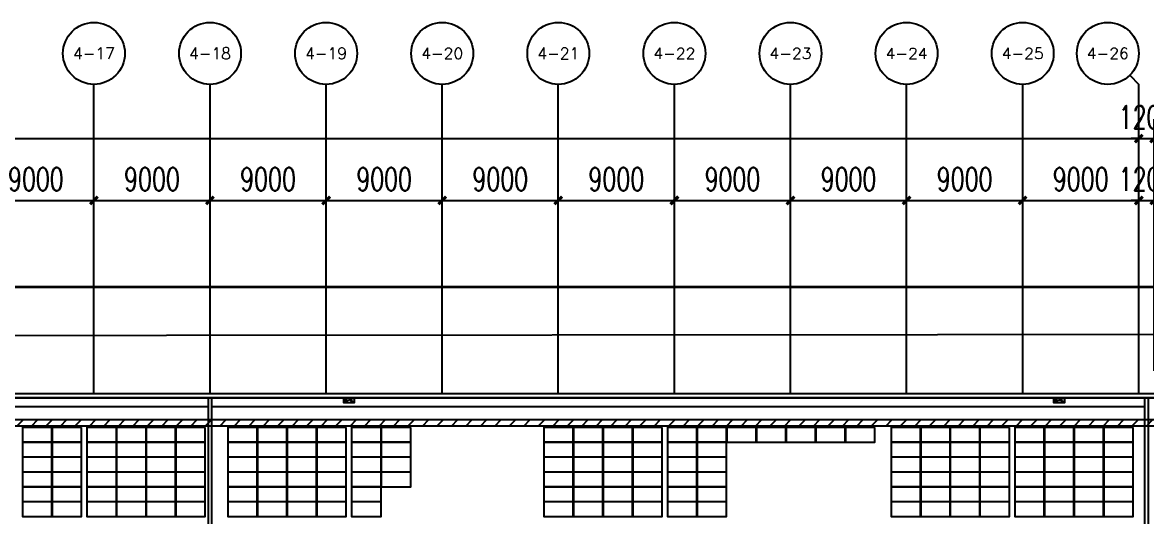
# Model space of a CAD drawing. Header units: millimetres. Extents: x 1218 to 2690, y 1163 to 1758.
# Drawn here: x 1874.7 to 1961.8, y 1484.6 to 1522.9 of the extents above; entities that cross this region are included whole.
import ezdxf
from ezdxf.enums import TextEntityAlignment as Align

# ---------------------------------------------------------------- set-up
doc = ezdxf.new("R2010")
doc.units = ezdxf.units.MM
for name, color, linetype in [('AXIS', 3, 'Continuous'), ('AXIS_TEXT', 7, 'Continuous'), ('PUB_DIM', 3, 'Continuous'), ('WALL', 9, 'Continuous'), ('单元区域外轮廓', 7, 'ByLayer'), ('屋脊线', 7, 'ByLayer'), ('接线图文字', 7, 'Continuous'), ('电缆通道', 7, 'ByLayer'), ('组件', 7, 'ByLayer'), ('运维走道板', 1, 'Continuous'), ('逆变器', 7, 'ByLayer')]:
    doc.layers.add(name, color=color, linetype=linetype)
doc.styles.add('_TCH_AXIS', font='COMPLEX', dxfattribs={"bigfont": 'GBCBIG'})
doc.styles.add('_TCH_DIM_T3', font='SIMPLEX', dxfattribs={"width": 0.705882, "bigfont": 'GBCBIG'})
doc.styles.add('COMPLEX', font='COMPLEX')
doc.dimstyles.new('_TCH_ARCH&&600', dxfattribs={"dimtxt": 1785, "dimasz": 600, "dimexe": 1500, "dimexo": 1800, "dimgap": 757.5, "dimtad": 1, "dimdec": 0, "dimtxsty": '_TCH_DIM_T3', "dimblk": 'ARCHTICK', "dimcen": 2.5, "dimclrt": 7, "dimazin": 2, "dimtfac": 1, "dimtdec": 0, "dimtix": 1, "dimtmove": 2, "dimatfit": 3})

# ---------------------------------------------------------------- blocks, each defined once
blk = doc.blocks.new('_ArchTick')
at = {"color": 0, "linetype": 'ByBlock', "const_width": 0.4}
blk.add_lwpolyline([(-0.5, -0.5), (0.5, 0.5)], dxfattribs=at)
blk = doc.blocks.new('*D332')
at = {"layer": 'AXIS', "color": 0, "lineweight": -2, "transparency": 16777216}
for p, q in [((528760, 2024904), (528760, 2044404)), ((753760, 2024904), (753760, 2044404)), ((528760, 2042904), (753760, 2042904))]:
    blk.add_line(p, q, dxfattribs=at)
at = {"layer": 'Defpoints', "color": 0, "transparency": 16777216}
for p in [(753760, 2042904), (528760, 2023104), (753760, 2023104)]:
    blk.add_point(p, dxfattribs=at)
at = {"layer": 'AXIS', "color": 0, "lineweight": -2, "transparency": 16777216, "xscale": 600, "yscale": 600, "zscale": 600, "rotation": 180}
blk.add_blockref('_ArchTick', (528760, 2042904), dxfattribs=at)
at = {"layer": 'AXIS', "color": 0, "lineweight": -2, "transparency": 16777216, "xscale": 600, "yscale": 600, "zscale": 600}
blk.add_blockref('_ArchTick', (753760, 2042904), dxfattribs=at)
at = {"layer": 'AXIS', "color": 7, "transparency": 16777216, "insert": (641260, 2044554), "char_height": 1785, "attachment_point": 5, "style": '_TCH_DIM_T3'}
blk.add_mtext('\\A1;225000', dxfattribs=at)
blk = doc.blocks.new('*D348')
at = {"layer": 'AXIS', "color": 0, "lineweight": -2, "transparency": 16777216}
for p, q in [((663760, 2024904), (663760, 2039604)), ((672760, 2024904), (672760, 2039604)), ((663760, 2038104), (672760, 2038104))]:
    blk.add_line(p, q, dxfattribs=at)
at = {"layer": 'Defpoints', "color": 0, "transparency": 16777216}
for p in [(672760, 2038104), (663760, 2023104), (672760, 2023104)]:
    blk.add_point(p, dxfattribs=at)
at = {"layer": 'AXIS', "color": 0, "lineweight": -2, "transparency": 16777216, "xscale": 600, "yscale": 600, "zscale": 600, "rotation": 180}
blk.add_blockref('_ArchTick', (663760, 2038104), dxfattribs=at)
at = {"layer": 'AXIS', "color": 0, "lineweight": -2, "transparency": 16777216, "xscale": 600, "yscale": 600, "zscale": 600}
blk.add_blockref('_ArchTick', (672760, 2038104), dxfattribs=at)
at = {"layer": 'AXIS', "color": 7, "transparency": 16777216, "insert": (668260, 2039754), "char_height": 1785, "attachment_point": 5, "style": '_TCH_DIM_T3'}
blk.add_mtext('\\A1;9000', dxfattribs=at)
blk = doc.blocks.new('*D349')
at = {"layer": 'AXIS', "color": 0, "lineweight": -2, "transparency": 16777216}
for p, q in [((672760, 2024904), (672760, 2039604)), ((681760, 2024904), (681760, 2039604)), ((672760, 2038104), (681760, 2038104))]:
    blk.add_line(p, q, dxfattribs=at)
at = {"layer": 'Defpoints', "color": 0, "transparency": 16777216}
for p in [(681760, 2038104), (672760, 2023104), (681760, 2023104)]:
    blk.add_point(p, dxfattribs=at)
at = {"layer": 'AXIS', "color": 0, "lineweight": -2, "transparency": 16777216, "xscale": 600, "yscale": 600, "zscale": 600, "rotation": 180}
blk.add_blockref('_ArchTick', (672760, 2038104), dxfattribs=at)
at = {"layer": 'AXIS', "color": 0, "lineweight": -2, "transparency": 16777216, "xscale": 600, "yscale": 600, "zscale": 600}
blk.add_blockref('_ArchTick', (681760, 2038104), dxfattribs=at)
at = {"layer": 'AXIS', "color": 7, "transparency": 16777216, "insert": (677260, 2039754), "char_height": 1785, "attachment_point": 5, "style": '_TCH_DIM_T3'}
blk.add_mtext('\\A1;9000', dxfattribs=at)
blk = doc.blocks.new('*D350')
at = {"layer": 'AXIS', "color": 0, "lineweight": -2, "transparency": 16777216}
for p, q in [((681760, 2024904), (681760, 2039604)), ((690760, 2024904), (690760, 2039604)), ((681760, 2038104), (690760, 2038104))]:
    blk.add_line(p, q, dxfattribs=at)
at = {"layer": 'Defpoints', "color": 0, "transparency": 16777216}
for p in [(690760, 2038104), (681760, 2023104), (690760, 2023104)]:
    blk.add_point(p, dxfattribs=at)
at = {"layer": 'AXIS', "color": 0, "lineweight": -2, "transparency": 16777216, "xscale": 600, "yscale": 600, "zscale": 600, "rotation": 180}
blk.add_blockref('_ArchTick', (681760, 2038104), dxfattribs=at)
at = {"layer": 'AXIS', "color": 0, "lineweight": -2, "transparency": 16777216, "xscale": 600, "yscale": 600, "zscale": 600}
blk.add_blockref('_ArchTick', (690760, 2038104), dxfattribs=at)
at = {"layer": 'AXIS', "color": 7, "transparency": 16777216, "insert": (686260, 2039754), "char_height": 1785, "attachment_point": 5, "style": '_TCH_DIM_T3'}
blk.add_mtext('\\A1;9000', dxfattribs=at)
blk = doc.blocks.new('*D351')
at = {"layer": 'AXIS', "color": 0, "lineweight": -2, "transparency": 16777216}
for p, q in [((690760, 2024904), (690760, 2039604)), ((699760, 2024904), (699760, 2039604)), ((690760, 2038104), (699760, 2038104))]:
    blk.add_line(p, q, dxfattribs=at)
at = {"layer": 'Defpoints', "color": 0, "transparency": 16777216}
for p in [(699760, 2038104), (690760, 2023104), (699760, 2023104)]:
    blk.add_point(p, dxfattribs=at)
at = {"layer": 'AXIS', "color": 0, "lineweight": -2, "transparency": 16777216, "xscale": 600, "yscale": 600, "zscale": 600, "rotation": 180}
blk.add_blockref('_ArchTick', (690760, 2038104), dxfattribs=at)
at = {"layer": 'AXIS', "color": 0, "lineweight": -2, "transparency": 16777216, "xscale": 600, "yscale": 600, "zscale": 600}
blk.add_blockref('_ArchTick', (699760, 2038104), dxfattribs=at)
at = {"layer": 'AXIS', "color": 7, "transparency": 16777216, "insert": (695260, 2039754), "char_height": 1785, "attachment_point": 5, "style": '_TCH_DIM_T3'}
blk.add_mtext('\\A1;9000', dxfattribs=at)
blk = doc.blocks.new('*D352')
at = {"layer": 'AXIS', "color": 0, "lineweight": -2, "transparency": 16777216}
for p, q in [((699760, 2024904), (699760, 2039604)), ((708760, 2024904), (708760, 2039604)), ((699760, 2038104), (708760, 2038104))]:
    blk.add_line(p, q, dxfattribs=at)
at = {"layer": 'Defpoints', "color": 0, "transparency": 16777216}
for p in [(708760, 2038104), (699760, 2023104), (708760, 2023104)]:
    blk.add_point(p, dxfattribs=at)
at = {"layer": 'AXIS', "color": 0, "lineweight": -2, "transparency": 16777216, "xscale": 600, "yscale": 600, "zscale": 600, "rotation": 180}
blk.add_blockref('_ArchTick', (699760, 2038104), dxfattribs=at)
at = {"layer": 'AXIS', "color": 0, "lineweight": -2, "transparency": 16777216, "xscale": 600, "yscale": 600, "zscale": 600}
blk.add_blockref('_ArchTick', (708760, 2038104), dxfattribs=at)
at = {"layer": 'AXIS', "color": 7, "transparency": 16777216, "insert": (704260, 2039754), "char_height": 1785, "attachment_point": 5, "style": '_TCH_DIM_T3'}
blk.add_mtext('\\A1;9000', dxfattribs=at)
blk = doc.blocks.new('*D353')
at = {"layer": 'AXIS', "color": 0, "lineweight": -2, "transparency": 16777216}
for p, q in [((708760, 2024904), (708760, 2039604)), ((717760, 2024904), (717760, 2039604)), ((708760, 2038104), (717760, 2038104))]:
    blk.add_line(p, q, dxfattribs=at)
at = {"layer": 'Defpoints', "color": 0, "transparency": 16777216}
for p in [(717760, 2038104), (708760, 2023104), (717760, 2023104)]:
    blk.add_point(p, dxfattribs=at)
at = {"layer": 'AXIS', "color": 0, "lineweight": -2, "transparency": 16777216, "xscale": 600, "yscale": 600, "zscale": 600, "rotation": 180}
blk.add_blockref('_ArchTick', (708760, 2038104), dxfattribs=at)
at = {"layer": 'AXIS', "color": 0, "lineweight": -2, "transparency": 16777216, "xscale": 600, "yscale": 600, "zscale": 600}
blk.add_blockref('_ArchTick', (717760, 2038104), dxfattribs=at)
at = {"layer": 'AXIS', "color": 7, "transparency": 16777216, "insert": (713260, 2039754), "char_height": 1785, "attachment_point": 5, "style": '_TCH_DIM_T3'}
blk.add_mtext('\\A1;9000', dxfattribs=at)
blk = doc.blocks.new('*D354')
at = {"layer": 'AXIS', "color": 0, "lineweight": -2, "transparency": 16777216}
for p, q in [((717760, 2024904), (717760, 2039604)), ((726760, 2024904), (726760, 2039604)), ((717760, 2038104), (726760, 2038104))]:
    blk.add_line(p, q, dxfattribs=at)
at = {"layer": 'Defpoints', "color": 0, "transparency": 16777216}
for p in [(726760, 2038104), (717760, 2023104), (726760, 2023104)]:
    blk.add_point(p, dxfattribs=at)
at = {"layer": 'AXIS', "color": 0, "lineweight": -2, "transparency": 16777216, "xscale": 600, "yscale": 600, "zscale": 600, "rotation": 180}
blk.add_blockref('_ArchTick', (717760, 2038104), dxfattribs=at)
at = {"layer": 'AXIS', "color": 0, "lineweight": -2, "transparency": 16777216, "xscale": 600, "yscale": 600, "zscale": 600}
blk.add_blockref('_ArchTick', (726760, 2038104), dxfattribs=at)
at = {"layer": 'AXIS', "color": 7, "transparency": 16777216, "insert": (722260, 2039754), "char_height": 1785, "attachment_point": 5, "style": '_TCH_DIM_T3'}
blk.add_mtext('\\A1;9000', dxfattribs=at)
blk = doc.blocks.new('*D355')
at = {"layer": 'AXIS', "color": 0, "lineweight": -2, "transparency": 16777216}
for p, q in [((726760, 2024904), (726760, 2039604)), ((735760, 2024904), (735760, 2039604)), ((726760, 2038104), (735760, 2038104))]:
    blk.add_line(p, q, dxfattribs=at)
at = {"layer": 'Defpoints', "color": 0, "transparency": 16777216}
for p in [(735760, 2038104), (726760, 2023104), (735760, 2023104)]:
    blk.add_point(p, dxfattribs=at)
at = {"layer": 'AXIS', "color": 0, "lineweight": -2, "transparency": 16777216, "xscale": 600, "yscale": 600, "zscale": 600, "rotation": 180}
blk.add_blockref('_ArchTick', (726760, 2038104), dxfattribs=at)
at = {"layer": 'AXIS', "color": 0, "lineweight": -2, "transparency": 16777216, "xscale": 600, "yscale": 600, "zscale": 600}
blk.add_blockref('_ArchTick', (735760, 2038104), dxfattribs=at)
at = {"layer": 'AXIS', "color": 7, "transparency": 16777216, "insert": (731260, 2039754), "char_height": 1785, "attachment_point": 5, "style": '_TCH_DIM_T3'}
blk.add_mtext('\\A1;9000', dxfattribs=at)
blk = doc.blocks.new('*D356')
at = {"layer": 'AXIS', "color": 0, "lineweight": -2, "transparency": 16777216}
for p, q in [((735760, 2024904), (735760, 2039604)), ((744760, 2024904), (744760, 2039604)), ((735760, 2038104), (744760, 2038104))]:
    blk.add_line(p, q, dxfattribs=at)
at = {"layer": 'Defpoints', "color": 0, "transparency": 16777216}
for p in [(744760, 2038104), (735760, 2023104), (744760, 2023104)]:
    blk.add_point(p, dxfattribs=at)
at = {"layer": 'AXIS', "color": 0, "lineweight": -2, "transparency": 16777216, "xscale": 600, "yscale": 600, "zscale": 600, "rotation": 180}
blk.add_blockref('_ArchTick', (735760, 2038104), dxfattribs=at)
at = {"layer": 'AXIS', "color": 0, "lineweight": -2, "transparency": 16777216, "xscale": 600, "yscale": 600, "zscale": 600}
blk.add_blockref('_ArchTick', (744760, 2038104), dxfattribs=at)
at = {"layer": 'AXIS', "color": 7, "transparency": 16777216, "insert": (740260, 2039754), "char_height": 1785, "attachment_point": 5, "style": '_TCH_DIM_T3'}
blk.add_mtext('\\A1;9000', dxfattribs=at)
blk = doc.blocks.new('*D357')
at = {"layer": 'AXIS', "color": 0, "lineweight": -2, "transparency": 16777216}
for p, q in [((744760, 2024904), (744760, 2039604)), ((753760, 2024904), (753760, 2039604)), ((744760, 2038104), (753760, 2038104))]:
    blk.add_line(p, q, dxfattribs=at)
at = {"layer": 'Defpoints', "color": 0, "transparency": 16777216}
for p in [(753760, 2038104), (744760, 2023104), (753760, 2023104)]:
    blk.add_point(p, dxfattribs=at)
at = {"layer": 'AXIS', "color": 0, "lineweight": -2, "transparency": 16777216, "xscale": 600, "yscale": 600, "zscale": 600, "rotation": 180}
blk.add_blockref('_ArchTick', (744760, 2038104), dxfattribs=at)
at = {"layer": 'AXIS', "color": 0, "lineweight": -2, "transparency": 16777216, "xscale": 600, "yscale": 600, "zscale": 600}
blk.add_blockref('_ArchTick', (753760, 2038104), dxfattribs=at)
at = {"layer": 'AXIS', "color": 7, "transparency": 16777216, "insert": (749260, 2039754), "char_height": 1785, "attachment_point": 5, "style": '_TCH_DIM_T3'}
blk.add_mtext('\\A1;9000', dxfattribs=at)
blk = doc.blocks.new('*D138')
at = {"layer": 'Defpoints', "color": 0, "transparency": 16777216}
for p in [(754960, 2038104), (753760, 2023104), (754960, 2023104)]:
    blk.add_point(p, dxfattribs=at)
at = {"layer": 'PUB_DIM', "color": 0, "lineweight": -2, "transparency": 16777216}
for p, q in [((753760, 2024904), (753760, 2039604)), ((754960, 2024904), (754960, 2039604)), ((753760, 2038104), (753160, 2038104)), ((753760, 2038104), (754960, 2038104)), ((754960, 2038104), (755560, 2038104))]:
    blk.add_line(p, q, dxfattribs=at)
at = {"layer": 'PUB_DIM', "color": 0, "lineweight": -2, "transparency": 16777216, "xscale": 600, "yscale": 600, "zscale": 600}
blk.add_blockref('_ArchTick', (753760, 2038104), dxfattribs=at)
at = {"layer": 'PUB_DIM', "color": 0, "lineweight": -2, "transparency": 16777216, "xscale": 600, "yscale": 600, "zscale": 600, "rotation": 180}
blk.add_blockref('_ArchTick', (754960, 2038104), dxfattribs=at)
at = {"layer": 'PUB_DIM', "color": 7, "transparency": 16777216, "insert": (754360, 2039754), "char_height": 1785, "attachment_point": 5, "style": '_TCH_DIM_T3'}
blk.add_mtext('\\A1;1200', dxfattribs=at)
blk = doc.blocks.new('*D139')
at = {"layer": 'Defpoints', "color": 0, "transparency": 16777216}
for p in [(754960, 2042904), (753760, 2023104), (754960, 2023104)]:
    blk.add_point(p, dxfattribs=at)
at = {"layer": 'PUB_DIM', "color": 0, "lineweight": -2, "transparency": 16777216}
for p, q in [((753760, 2024904), (753760, 2044404)), ((754960, 2024904), (754960, 2044404)), ((753760, 2042904), (753160, 2042904)), ((753760, 2042904), (754960, 2042904)), ((754960, 2042904), (755560, 2042904))]:
    blk.add_line(p, q, dxfattribs=at)
at = {"layer": 'PUB_DIM', "color": 0, "lineweight": -2, "transparency": 16777216, "xscale": 600, "yscale": 600, "zscale": 600}
blk.add_blockref('_ArchTick', (753760, 2042904), dxfattribs=at)
at = {"layer": 'PUB_DIM', "color": 0, "lineweight": -2, "transparency": 16777216, "xscale": 600, "yscale": 600, "zscale": 600, "rotation": 180}
blk.add_blockref('_ArchTick', (754960, 2042904), dxfattribs=at)
at = {"layer": 'PUB_DIM', "color": 7, "transparency": 16777216, "insert": (754360, 2044554), "char_height": 1785, "attachment_point": 5, "style": '_TCH_DIM_T3'}
blk.add_mtext('\\A1;1200', dxfattribs=at)
blk = doc.blocks.new('_AXISO')
blk.add_circle((0, 0), 0.5)
at = {"layer": 'AXIS_TEXT', "style": 'COMPLEX', "width": 1.041667}
blk.add_attdef('A', text='', height=0.56, dxfattribs=at).set_placement((-0.25, -0.28), (0.25, -0.28), align=Align.FIT)
blk = doc.blocks.new('*D427')
at = {"layer": 'AXIS', "color": 0, "lineweight": -2, "transparency": 16777216}
for p, q in [((528760, 2024904), (528760, 2044404)), ((753760, 2024904), (753760, 2044404)), ((528760, 2042904), (753760, 2042904))]:
    blk.add_line(p, q, dxfattribs=at)
at = {"layer": 'Defpoints', "color": 0, "transparency": 16777216}
for p in [(753760, 2042904), (528760, 2023104), (753760, 2023104)]:
    blk.add_point(p, dxfattribs=at)
at = {"layer": 'AXIS', "color": 0, "lineweight": -2, "transparency": 16777216, "xscale": 600, "yscale": 600, "zscale": 600, "rotation": 180}
blk.add_blockref('_ArchTick', (528760, 2042904), dxfattribs=at)
at = {"layer": 'AXIS', "color": 0, "lineweight": -2, "transparency": 16777216, "xscale": 600, "yscale": 600, "zscale": 600}
blk.add_blockref('_ArchTick', (753760, 2042904), dxfattribs=at)
at = {"layer": 'AXIS', "color": 7, "transparency": 16777216, "insert": (641260, 2044554), "char_height": 1785, "attachment_point": 5, "style": '_TCH_DIM_T3'}
blk.add_mtext('\\A1;225000', dxfattribs=at)
blk = doc.blocks.new('*D443')
at = {"layer": 'AXIS', "color": 0, "lineweight": -2, "transparency": 16777216}
for p, q in [((663760, 2024904), (663760, 2039604)), ((672760, 2024904), (672760, 2039604)), ((663760, 2038104), (672760, 2038104))]:
    blk.add_line(p, q, dxfattribs=at)
at = {"layer": 'Defpoints', "color": 0, "transparency": 16777216}
for p in [(672760, 2038104), (663760, 2023104), (672760, 2023104)]:
    blk.add_point(p, dxfattribs=at)
at = {"layer": 'AXIS', "color": 0, "lineweight": -2, "transparency": 16777216, "xscale": 600, "yscale": 600, "zscale": 600, "rotation": 180}
blk.add_blockref('_ArchTick', (663760, 2038104), dxfattribs=at)
at = {"layer": 'AXIS', "color": 0, "lineweight": -2, "transparency": 16777216, "xscale": 600, "yscale": 600, "zscale": 600}
blk.add_blockref('_ArchTick', (672760, 2038104), dxfattribs=at)
at = {"layer": 'AXIS', "color": 7, "transparency": 16777216, "insert": (668260, 2039754), "char_height": 1785, "attachment_point": 5, "style": '_TCH_DIM_T3'}
blk.add_mtext('\\A1;9000', dxfattribs=at)
blk = doc.blocks.new('*D444')
at = {"layer": 'AXIS', "color": 0, "lineweight": -2, "transparency": 16777216}
for p, q in [((672760, 2024904), (672760, 2039604)), ((681760, 2024904), (681760, 2039604)), ((672760, 2038104), (681760, 2038104))]:
    blk.add_line(p, q, dxfattribs=at)
at = {"layer": 'Defpoints', "color": 0, "transparency": 16777216}
for p in [(681760, 2038104), (672760, 2023104), (681760, 2023104)]:
    blk.add_point(p, dxfattribs=at)
at = {"layer": 'AXIS', "color": 0, "lineweight": -2, "transparency": 16777216, "xscale": 600, "yscale": 600, "zscale": 600, "rotation": 180}
blk.add_blockref('_ArchTick', (672760, 2038104), dxfattribs=at)
at = {"layer": 'AXIS', "color": 0, "lineweight": -2, "transparency": 16777216, "xscale": 600, "yscale": 600, "zscale": 600}
blk.add_blockref('_ArchTick', (681760, 2038104), dxfattribs=at)
at = {"layer": 'AXIS', "color": 7, "transparency": 16777216, "insert": (677260, 2039754), "char_height": 1785, "attachment_point": 5, "style": '_TCH_DIM_T3'}
blk.add_mtext('\\A1;9000', dxfattribs=at)
blk = doc.blocks.new('*D445')
at = {"layer": 'AXIS', "color": 0, "lineweight": -2, "transparency": 16777216}
for p, q in [((681760, 2024904), (681760, 2039604)), ((690760, 2024904), (690760, 2039604)), ((681760, 2038104), (690760, 2038104))]:
    blk.add_line(p, q, dxfattribs=at)
at = {"layer": 'Defpoints', "color": 0, "transparency": 16777216}
for p in [(690760, 2038104), (681760, 2023104), (690760, 2023104)]:
    blk.add_point(p, dxfattribs=at)
at = {"layer": 'AXIS', "color": 0, "lineweight": -2, "transparency": 16777216, "xscale": 600, "yscale": 600, "zscale": 600, "rotation": 180}
blk.add_blockref('_ArchTick', (681760, 2038104), dxfattribs=at)
at = {"layer": 'AXIS', "color": 0, "lineweight": -2, "transparency": 16777216, "xscale": 600, "yscale": 600, "zscale": 600}
blk.add_blockref('_ArchTick', (690760, 2038104), dxfattribs=at)
at = {"layer": 'AXIS', "color": 7, "transparency": 16777216, "insert": (686260, 2039754), "char_height": 1785, "attachment_point": 5, "style": '_TCH_DIM_T3'}
blk.add_mtext('\\A1;9000', dxfattribs=at)
blk = doc.blocks.new('*D446')
at = {"layer": 'AXIS', "color": 0, "lineweight": -2, "transparency": 16777216}
for p, q in [((690760, 2024904), (690760, 2039604)), ((699760, 2024904), (699760, 2039604)), ((690760, 2038104), (699760, 2038104))]:
    blk.add_line(p, q, dxfattribs=at)
at = {"layer": 'Defpoints', "color": 0, "transparency": 16777216}
for p in [(699760, 2038104), (690760, 2023104), (699760, 2023104)]:
    blk.add_point(p, dxfattribs=at)
at = {"layer": 'AXIS', "color": 0, "lineweight": -2, "transparency": 16777216, "xscale": 600, "yscale": 600, "zscale": 600, "rotation": 180}
blk.add_blockref('_ArchTick', (690760, 2038104), dxfattribs=at)
at = {"layer": 'AXIS', "color": 0, "lineweight": -2, "transparency": 16777216, "xscale": 600, "yscale": 600, "zscale": 600}
blk.add_blockref('_ArchTick', (699760, 2038104), dxfattribs=at)
at = {"layer": 'AXIS', "color": 7, "transparency": 16777216, "insert": (695260, 2039754), "char_height": 1785, "attachment_point": 5, "style": '_TCH_DIM_T3'}
blk.add_mtext('\\A1;9000', dxfattribs=at)
blk = doc.blocks.new('*D447')
at = {"layer": 'AXIS', "color": 0, "lineweight": -2, "transparency": 16777216}
for p, q in [((699760, 2024904), (699760, 2039604)), ((708760, 2024904), (708760, 2039604)), ((699760, 2038104), (708760, 2038104))]:
    blk.add_line(p, q, dxfattribs=at)
at = {"layer": 'Defpoints', "color": 0, "transparency": 16777216}
for p in [(708760, 2038104), (699760, 2023104), (708760, 2023104)]:
    blk.add_point(p, dxfattribs=at)
at = {"layer": 'AXIS', "color": 0, "lineweight": -2, "transparency": 16777216, "xscale": 600, "yscale": 600, "zscale": 600, "rotation": 180}
blk.add_blockref('_ArchTick', (699760, 2038104), dxfattribs=at)
at = {"layer": 'AXIS', "color": 0, "lineweight": -2, "transparency": 16777216, "xscale": 600, "yscale": 600, "zscale": 600}
blk.add_blockref('_ArchTick', (708760, 2038104), dxfattribs=at)
at = {"layer": 'AXIS', "color": 7, "transparency": 16777216, "insert": (704260, 2039754), "char_height": 1785, "attachment_point": 5, "style": '_TCH_DIM_T3'}
blk.add_mtext('\\A1;9000', dxfattribs=at)
blk = doc.blocks.new('*D448')
at = {"layer": 'AXIS', "color": 0, "lineweight": -2, "transparency": 16777216}
for p, q in [((708760, 2024904), (708760, 2039604)), ((717760, 2024904), (717760, 2039604)), ((708760, 2038104), (717760, 2038104))]:
    blk.add_line(p, q, dxfattribs=at)
at = {"layer": 'Defpoints', "color": 0, "transparency": 16777216}
for p in [(717760, 2038104), (708760, 2023104), (717760, 2023104)]:
    blk.add_point(p, dxfattribs=at)
at = {"layer": 'AXIS', "color": 0, "lineweight": -2, "transparency": 16777216, "xscale": 600, "yscale": 600, "zscale": 600, "rotation": 180}
blk.add_blockref('_ArchTick', (708760, 2038104), dxfattribs=at)
at = {"layer": 'AXIS', "color": 0, "lineweight": -2, "transparency": 16777216, "xscale": 600, "yscale": 600, "zscale": 600}
blk.add_blockref('_ArchTick', (717760, 2038104), dxfattribs=at)
at = {"layer": 'AXIS', "color": 7, "transparency": 16777216, "insert": (713260, 2039754), "char_height": 1785, "attachment_point": 5, "style": '_TCH_DIM_T3'}
blk.add_mtext('\\A1;9000', dxfattribs=at)
blk = doc.blocks.new('*D449')
at = {"layer": 'AXIS', "color": 0, "lineweight": -2, "transparency": 16777216}
for p, q in [((717760, 2024904), (717760, 2039604)), ((726760, 2024904), (726760, 2039604)), ((717760, 2038104), (726760, 2038104))]:
    blk.add_line(p, q, dxfattribs=at)
at = {"layer": 'Defpoints', "color": 0, "transparency": 16777216}
for p in [(726760, 2038104), (717760, 2023104), (726760, 2023104)]:
    blk.add_point(p, dxfattribs=at)
at = {"layer": 'AXIS', "color": 0, "lineweight": -2, "transparency": 16777216, "xscale": 600, "yscale": 600, "zscale": 600, "rotation": 180}
blk.add_blockref('_ArchTick', (717760, 2038104), dxfattribs=at)
at = {"layer": 'AXIS', "color": 0, "lineweight": -2, "transparency": 16777216, "xscale": 600, "yscale": 600, "zscale": 600}
blk.add_blockref('_ArchTick', (726760, 2038104), dxfattribs=at)
at = {"layer": 'AXIS', "color": 7, "transparency": 16777216, "insert": (722260, 2039754), "char_height": 1785, "attachment_point": 5, "style": '_TCH_DIM_T3'}
blk.add_mtext('\\A1;9000', dxfattribs=at)
blk = doc.blocks.new('*D450')
at = {"layer": 'AXIS', "color": 0, "lineweight": -2, "transparency": 16777216}
for p, q in [((726760, 2024904), (726760, 2039604)), ((735760, 2024904), (735760, 2039604)), ((726760, 2038104), (735760, 2038104))]:
    blk.add_line(p, q, dxfattribs=at)
at = {"layer": 'Defpoints', "color": 0, "transparency": 16777216}
for p in [(735760, 2038104), (726760, 2023104), (735760, 2023104)]:
    blk.add_point(p, dxfattribs=at)
at = {"layer": 'AXIS', "color": 0, "lineweight": -2, "transparency": 16777216, "xscale": 600, "yscale": 600, "zscale": 600, "rotation": 180}
blk.add_blockref('_ArchTick', (726760, 2038104), dxfattribs=at)
at = {"layer": 'AXIS', "color": 0, "lineweight": -2, "transparency": 16777216, "xscale": 600, "yscale": 600, "zscale": 600}
blk.add_blockref('_ArchTick', (735760, 2038104), dxfattribs=at)
at = {"layer": 'AXIS', "color": 7, "transparency": 16777216, "insert": (731260, 2039754), "char_height": 1785, "attachment_point": 5, "style": '_TCH_DIM_T3'}
blk.add_mtext('\\A1;9000', dxfattribs=at)
blk = doc.blocks.new('*D451')
at = {"layer": 'AXIS', "color": 0, "lineweight": -2, "transparency": 16777216}
for p, q in [((735760, 2024904), (735760, 2039604)), ((744760, 2024904), (744760, 2039604)), ((735760, 2038104), (744760, 2038104))]:
    blk.add_line(p, q, dxfattribs=at)
at = {"layer": 'Defpoints', "color": 0, "transparency": 16777216}
for p in [(744760, 2038104), (735760, 2023104), (744760, 2023104)]:
    blk.add_point(p, dxfattribs=at)
at = {"layer": 'AXIS', "color": 0, "lineweight": -2, "transparency": 16777216, "xscale": 600, "yscale": 600, "zscale": 600, "rotation": 180}
blk.add_blockref('_ArchTick', (735760, 2038104), dxfattribs=at)
at = {"layer": 'AXIS', "color": 0, "lineweight": -2, "transparency": 16777216, "xscale": 600, "yscale": 600, "zscale": 600}
blk.add_blockref('_ArchTick', (744760, 2038104), dxfattribs=at)
at = {"layer": 'AXIS', "color": 7, "transparency": 16777216, "insert": (740260, 2039754), "char_height": 1785, "attachment_point": 5, "style": '_TCH_DIM_T3'}
blk.add_mtext('\\A1;9000', dxfattribs=at)
blk = doc.blocks.new('*D452')
at = {"layer": 'AXIS', "color": 0, "lineweight": -2, "transparency": 16777216}
for p, q in [((744760, 2024904), (744760, 2039604)), ((753760, 2024904), (753760, 2039604)), ((744760, 2038104), (753760, 2038104))]:
    blk.add_line(p, q, dxfattribs=at)
at = {"layer": 'Defpoints', "color": 0, "transparency": 16777216}
for p in [(753760, 2038104), (744760, 2023104), (753760, 2023104)]:
    blk.add_point(p, dxfattribs=at)
at = {"layer": 'AXIS', "color": 0, "lineweight": -2, "transparency": 16777216, "xscale": 600, "yscale": 600, "zscale": 600, "rotation": 180}
blk.add_blockref('_ArchTick', (744760, 2038104), dxfattribs=at)
at = {"layer": 'AXIS', "color": 0, "lineweight": -2, "transparency": 16777216, "xscale": 600, "yscale": 600, "zscale": 600}
blk.add_blockref('_ArchTick', (753760, 2038104), dxfattribs=at)
at = {"layer": 'AXIS', "color": 7, "transparency": 16777216, "insert": (749260, 2039754), "char_height": 1785, "attachment_point": 5, "style": '_TCH_DIM_T3'}
blk.add_mtext('\\A1;9000', dxfattribs=at)
blk = doc.blocks.new('*D555')
at = {"layer": 'Defpoints', "color": 0, "transparency": 16777216}
for p in [(754960, 2038104), (753760, 2023104), (754960, 2023104)]:
    blk.add_point(p, dxfattribs=at)
at = {"layer": 'PUB_DIM', "color": 0, "lineweight": -2, "transparency": 16777216}
for p, q in [((753760, 2024904), (753760, 2039604)), ((754960, 2024904), (754960, 2039604)), ((753760, 2038104), (753160, 2038104)), ((753760, 2038104), (754960, 2038104)), ((754960, 2038104), (755560, 2038104))]:
    blk.add_line(p, q, dxfattribs=at)
at = {"layer": 'PUB_DIM', "color": 0, "lineweight": -2, "transparency": 16777216, "xscale": 600, "yscale": 600, "zscale": 600}
blk.add_blockref('_ArchTick', (753760, 2038104), dxfattribs=at)
at = {"layer": 'PUB_DIM', "color": 0, "lineweight": -2, "transparency": 16777216, "xscale": 600, "yscale": 600, "zscale": 600, "rotation": 180}
blk.add_blockref('_ArchTick', (754960, 2038104), dxfattribs=at)
at = {"layer": 'PUB_DIM', "color": 7, "transparency": 16777216, "insert": (754360, 2039754), "char_height": 1785, "attachment_point": 5, "style": '_TCH_DIM_T3'}
blk.add_mtext('\\A1;1200', dxfattribs=at)
blk = doc.blocks.new('*D556')
at = {"layer": 'Defpoints', "color": 0, "transparency": 16777216}
for p in [(754960, 2042904), (753760, 2023104), (754960, 2023104)]:
    blk.add_point(p, dxfattribs=at)
at = {"layer": 'PUB_DIM', "color": 0, "lineweight": -2, "transparency": 16777216}
for p, q in [((753760, 2024904), (753760, 2044404)), ((754960, 2024904), (754960, 2044404)), ((753760, 2042904), (753160, 2042904)), ((753760, 2042904), (754960, 2042904)), ((754960, 2042904), (755560, 2042904))]:
    blk.add_line(p, q, dxfattribs=at)
at = {"layer": 'PUB_DIM', "color": 0, "lineweight": -2, "transparency": 16777216, "xscale": 600, "yscale": 600, "zscale": 600}
blk.add_blockref('_ArchTick', (753760, 2042904), dxfattribs=at)
at = {"layer": 'PUB_DIM', "color": 0, "lineweight": -2, "transparency": 16777216, "xscale": 600, "yscale": 600, "zscale": 600, "rotation": 180}
blk.add_blockref('_ArchTick', (754960, 2042904), dxfattribs=at)
at = {"layer": 'PUB_DIM', "color": 7, "transparency": 16777216, "insert": (754360, 2044554), "char_height": 1785, "attachment_point": 5, "style": '_TCH_DIM_T3'}
blk.add_mtext('\\A1;1200', dxfattribs=at)
blk = doc.blocks.new('*U582')
at = {"layer": '单元区域外轮廓', "color": 2}
blk.add_polyline3d([(582600, -78700, 12000), (-582600, -78700, 12000), (-582600, 78700, 12000), (582600, 78700, 12000)], close=True, dxfattribs=at)
at = {"flags": 1}
for tag in ['unit_id', 'unit_name', 'parapet_height', 'ground_elevation', 'is_enable_parapet']:
    blk.add_attdef(tag, (0, 0), '', height=2.5, dxfattribs=at)
blk = doc.blocks.new('*U583')
at = {"layer": '屋脊线', "color": 30}
blk.add_line((582600, 78700, 12000), (-582600, 78700, 12000), dxfattribs=at)
at = {"flags": 1}
for tag in ['unit_id', 'unit_name']:
    blk.add_attdef(tag, (0, 0), '', height=2.5, dxfattribs=at)
blk = doc.blocks.new('*U586')
at = {"color": 0}
blk.add_polyline3d([(0, 0, 0), (-227.8, 0, 0), (-227.8, -113.3, 5.8), (0, -113.3, 5.8)], close=True, dxfattribs=at)
at = {"flags": 1}
for tag in ['mounting-hole-spacing1', 'mounting-hole-spacing2', 'module-material', 'vmpo', 'voco', 'silicon-material', 'panel-length', 'panel-width', 'panel-height', 'userid', 'theme', 'note', 'name', 'pmax', 'company-name', 'id', 'impo', 'isco']:
    blk.add_attdef(tag, (0, 0), '', height=2.5, dxfattribs=at)
blk = doc.blocks.new('*U587')
at = {"layer": '组件', "color": 150}
for p in [(874.4, 7639.6, 1221.7), (1104.2, 7639.6, 1221.7), (1374, 7639.6, 1221.7), (1603.8, 7639.6, 1221.7), (1833.6, 7639.6, 1221.7), (2063.4, 7639.6, 1221.7), (2466.7, 7639.6, 1221.7), (2696.5, 7639.6, 1221.7), (874.4, 7524.4, 1227.6), (1104.2, 7524.4, 1227.6), (1374, 7524.4, 1227.6), (1603.8, 7524.4, 1227.6), (1833.6, 7524.4, 1227.6), (2063.4, 7524.4, 1227.6), (2466.7, 7524.4, 1227.6), (2696.5, 7524.4, 1227.6), (874.4, 7409.1, 1233.4), (1104.2, 7409.1, 1233.4), (1374, 7409.1, 1233.4), (1603.8, 7409.1, 1233.4), (1833.6, 7409.1, 1233.4), (2063.4, 7409.1, 1233.4), (2466.7, 7409.1, 1233.4), (2696.5, 7409.1, 1233.4), (874.4, 7293.9, 1239.3), (1104.2, 7293.9, 1239.3), (1374, 7293.9, 1239.3), (1603.8, 7293.9, 1239.3), (1833.6, 7293.9, 1239.3), (2063.4, 7293.9, 1239.3), (2466.7, 7293.9, 1239.3), (2696.5, 7293.9, 1239.3), (2926.3, 7293.9, 1239.3), (874.4, 7178.6, 1245.1), (1104.2, 7178.6, 1245.1), (1374, 7178.6, 1245.1), (1603.8, 7178.6, 1245.1), (1833.6, 7178.6, 1245.1), (2063.4, 7178.6, 1245.1), (2466.7, 7178.6, 1245.1), (2696.5, 7178.6, 1245.1), (2926.3, 7178.6, 1245.1), (874.4, 7063.4, 1251), (1104.2, 7063.4, 1251), (1374, 7063.4, 1251), (1603.8, 7063.4, 1251), (1833.6, 7063.4, 1251), (2063.4, 7063.4, 1251), (2466.7, 7063.4, 1251), (2696.5, 7063.4, 1251), (2926.3, 7063.4, 1251)]:
    blk.add_blockref('*U586', p, dxfattribs=at)
at = {"layer": '组件', "color": 32}
for p in [(2926.3, 7639.6, 1221.7), (3156.1, 7639.6, 1221.7), (3425.9, 7639.6, 1221.7), (3655.7, 7639.6, 1221.7), (4915.3, 7639.6, 1221.7), (5145.1, 7639.6, 1221.7), (5374.9, 7639.6, 1221.7), (5604.7, 7639.6, 1221.7), (5874.5, 7639.6, 1221.7), (6104.3, 7639.6, 1221.7), (6334.1, 7639.6, 1221.7), (6563.9, 7639.6, 1221.7), (6793.7, 7639.6, 1221.7), (7023.5, 7639.6, 1221.7), (7253.3, 7639.6, 1221.7), (7607.3, 7639.6, 1221.7), (7837.1, 7639.6, 1221.7), (8066.9, 7639.6, 1221.7), (8296.7, 7639.6, 1221.7), (8566.5, 7639.6, 1221.7), (2926.3, 7524.4, 1227.6), (3156.1, 7524.4, 1227.6), (3425.9, 7524.4, 1227.6), (3655.7, 7524.4, 1227.6), (4915.3, 7524.4, 1227.6), (5145.1, 7524.4, 1227.6), (5374.9, 7524.4, 1227.6), (5604.7, 7524.4, 1227.6), (5874.5, 7524.4, 1227.6), (6104.3, 7524.4, 1227.6), (7607.3, 7524.4, 1227.6), (7837.1, 7524.4, 1227.6), (8066.9, 7524.4, 1227.6), (8296.7, 7524.4, 1227.6), (8566.5, 7524.4, 1227.6), (2926.3, 7409.1, 1233.4), (3156.1, 7409.1, 1233.4), (3425.9, 7409.1, 1233.4), (3655.7, 7409.1, 1233.4), (4915.3, 7409.1, 1233.4), (5145.1, 7409.1, 1233.4), (5374.9, 7409.1, 1233.4), (5604.7, 7409.1, 1233.4), (5874.5, 7409.1, 1233.4), (6104.3, 7409.1, 1233.4), (7607.3, 7409.1, 1233.4), (7837.1, 7409.1, 1233.4), (8066.9, 7409.1, 1233.4), (8296.7, 7409.1, 1233.4), (8566.5, 7409.1, 1233.4), (3156.1, 7293.9, 1239.3), (3425.9, 7293.9, 1239.3), (3655.7, 7293.9, 1239.3), (4915.3, 7293.9, 1239.3), (5145.1, 7293.9, 1239.3), (5374.9, 7293.9, 1239.3), (5604.7, 7293.9, 1239.3), (5874.5, 7293.9, 1239.3), (6104.3, 7293.9, 1239.3), (7607.3, 7293.9, 1239.3), (7837.1, 7293.9, 1239.3), (8066.9, 7293.9, 1239.3), (8296.7, 7293.9, 1239.3), (3156.1, 7178.6, 1245.1), (3425.9, 7178.6, 1245.1), (4915.3, 7178.6, 1245.1), (5145.1, 7178.6, 1245.1), (5374.9, 7178.6, 1245.1), (5604.7, 7178.6, 1245.1), (5874.5, 7178.6, 1245.1), (6104.3, 7178.6, 1245.1), (7607.3, 7178.6, 1245.1), (7837.1, 7178.6, 1245.1), (8066.9, 7178.6, 1245.1), (8296.7, 7178.6, 1245.1), (3156.1, 7063.4, 1251), (3425.9, 7063.4, 1251), (4915.3, 7063.4, 1251), (5145.1, 7063.4, 1251), (5374.9, 7063.4, 1251), (5604.7, 7063.4, 1251), (5874.5, 7063.4, 1251), (6104.3, 7063.4, 1251), (7607.3, 7063.4, 1251), (7837.1, 7063.4, 1251), (8066.9, 7063.4, 1251), (8296.7, 7063.4, 1251)]:
    blk.add_blockref('*U586', p, dxfattribs=at)
at = {"layer": '组件', "color": 12}
for p in [(8796.3, 7639.6, 1221.7), (9026.1, 7639.6, 1221.7), (9255.9, 7639.6, 1221.7), (8796.3, 7524.4, 1227.6), (9026.1, 7524.4, 1227.6), (9255.9, 7524.4, 1227.6), (8796.3, 7409.1, 1233.4), (9026.1, 7409.1, 1233.4), (9255.9, 7409.1, 1233.4), (8566.5, 7293.9, 1239.3), (8796.3, 7293.9, 1239.3), (9026.1, 7293.9, 1239.3), (9255.9, 7293.9, 1239.3), (8566.5, 7178.6, 1245.1), (8796.3, 7178.6, 1245.1), (9026.1, 7178.6, 1245.1), (9255.9, 7178.6, 1245.1), (8566.5, 7063.4, 1251), (8796.3, 7063.4, 1251), (9026.1, 7063.4, 1251), (9255.9, 7063.4, 1251)]:
    blk.add_blockref('*U586', p, dxfattribs=at)
at = {"flags": 1}
for tag in ['offset-x', 'offset-y', 'mode', 'tilt', 'azimuth', 'align', 'array-mode', 'panel-x', 'panel-y', 'panel-per-row', 'bracket-type', 'bracket-value', 'row-per-array']:
    blk.add_attdef(tag, (0, 0), '', height=2.5, dxfattribs=at)
blk = doc.blocks.new('*U626', base_point=(43.5, 18.1))
at = {"color": 0}
for p, q in [((0, 0), (87, 36.1)), ((56.7, 18.2), (81.7, 18.2)), ((56.7, 9.6), (81.7, 9.6))]:
    blk.add_line(p, q, dxfattribs=at)
blk.add_lwpolyline([(0, 0), (87, 0), (87, 36.1), (0, 36.1)], close=True, dxfattribs=at)
blk.add_lwpolyline([(4.7, 27, -0.6815), (15.8, 30.2), (25.5, 23.7, 0.6815), (36.6, 27)], format="xyb", dxfattribs=at)
blk = doc.blocks.new('*U628', base_point=(43.5, 18.1))
at = {"color": 0}
for p, q in [((0, 0), (87, 36.1)), ((56.7, 18.2), (81.7, 18.2)), ((56.7, 9.6), (81.7, 9.6))]:
    blk.add_line(p, q, dxfattribs=at)
blk.add_lwpolyline([(0, 0), (87, 0), (87, 36.1), (0, 36.1)], close=True, dxfattribs=at)
blk.add_lwpolyline([(4.7, 27, -0.6815), (15.8, 30.2), (25.5, 23.7, 0.6815), (36.6, 27)], format="xyb", dxfattribs=at)
blk = doc.blocks.new('DT1')
at = {"layer": 'AXIS', "color": 252, "true_color": 0x939598}
for p, q in [((753056.9, 2047806.7), (753759.9, 2047103.7)), ((672759.9, 2023103.7), (672759.9, 2047103.7)), ((681759.9, 2023103.7), (681759.9, 2047103.7)), ((690759.9, 2023103.7), (690759.9, 2047103.7)), ((699759.9, 2023103.7), (699759.9, 2047103.7)), ((708759.9, 2023103.7), (708759.9, 2047103.7)), ((717759.9, 2023103.7), (717759.9, 2047103.7)), ((726759.9, 2023103.7), (726759.9, 2047103.7)), ((735759.9, 2023103.7), (735759.9, 2047103.7)), ((744759.9, 2023103.7), (744759.9, 2047103.7)), ((753759.9, 2023103.7), (753759.9, 2047103.7))]:
    blk.add_line(p, q, dxfattribs=at)
at = {"layer": 'WALL'}
for p, q in [((1243659.9, 2023103.7), (77859.9, 2023103.7)), ((1243359.9, 2022803.7), (78159.9, 2022803.7))]:
    blk.add_line(p, q, dxfattribs=at)
for points in [[(681909.9, 1865403.7), (681909.9, 2022803.7), (681609.9, 2022803.7), (681609.9, 1865403.7)], [(754509.9, 1865403.7), (754509.9, 2022803.7), (754209.9, 2022803.7), (754209.9, 1865403.7)]]:
    blk.add_lwpolyline(points, close=True, dxfattribs=at)
for points in [[(681609.9, 2022103.7), (528309.9, 2022103.7)], [(754209.9, 2022103.7), (681909.9, 2022103.7)]]:
    blk.add_lwpolyline(points, dxfattribs=at)
at = {"layer": 'AXIS', "color": 252, "true_color": 0x939598}
ref = blk.add_blockref('_AXISO', (672759.9, 2049503.7), dxfattribs=dict(at, xscale=4800, yscale=4800, zscale=4800))
ref.add_attrib('A', '4-17', dxfattribs={"layer": 'AXIS_TEXT', "height": 894.89, "style": '_TCH_AXIS'}).set_placement((671140.5, 2049056.3), (674379.2, 2049056.3), align=Align.FIT)
ref = blk.add_blockref('_AXISO', (681759.9, 2049503.7), dxfattribs=dict(at, xscale=4800, yscale=4800, zscale=4800))
ref.add_attrib('A', '4-18', dxfattribs={"layer": 'AXIS_TEXT', "height": 894.89, "style": '_TCH_AXIS'}).set_placement((680140.5, 2049056.3), (683379.2, 2049056.3), align=Align.FIT)
ref = blk.add_blockref('_AXISO', (690759.9, 2049503.7), dxfattribs=dict(at, xscale=4800, yscale=4800, zscale=4800))
ref.add_attrib('A', '4-19', dxfattribs={"layer": 'AXIS_TEXT', "height": 894.89, "style": '_TCH_AXIS'}).set_placement((689140.5, 2049056.3), (692379.2, 2049056.3), align=Align.FIT)
ref = blk.add_blockref('_AXISO', (699759.9, 2049503.7), dxfattribs=dict(at, xscale=4800, yscale=4800, zscale=4800))
ref.add_attrib('A', '4-20', dxfattribs={"layer": 'AXIS_TEXT', "height": 843.23, "style": '_TCH_AXIS'}).set_placement((698133.6, 2049082.1), (701386.1, 2049082.1), align=Align.FIT)
ref = blk.add_blockref('_AXISO', (708759.9, 2049503.7), dxfattribs=dict(at, xscale=4800, yscale=4800, zscale=4800))
ref.add_attrib('A', '4-21', dxfattribs={"layer": 'AXIS_TEXT', "height": 894.89, "style": '_TCH_AXIS'}).set_placement((707140.5, 2049056.3), (710379.2, 2049056.3), align=Align.FIT)
ref = blk.add_blockref('_AXISO', (717759.9, 2049503.7), dxfattribs=dict(at, xscale=4800, yscale=4800, zscale=4800))
ref.add_attrib('A', '4-22', dxfattribs={"layer": 'AXIS_TEXT', "height": 843.23, "style": '_TCH_AXIS'}).set_placement((716133.6, 2049082.1), (719386.1, 2049082.1), align=Align.FIT)
ref = blk.add_blockref('_AXISO', (726759.9, 2049503.7), dxfattribs=dict(at, xscale=4800, yscale=4800, zscale=4800))
ref.add_attrib('A', '4-23', dxfattribs={"layer": 'AXIS_TEXT', "height": 843.23, "style": '_TCH_AXIS'}).set_placement((725133.6, 2049082.1), (728386.1, 2049082.1), align=Align.FIT)
ref = blk.add_blockref('_AXISO', (735759.9, 2049503.7), dxfattribs=dict(at, xscale=4800, yscale=4800, zscale=4800))
ref.add_attrib('A', '4-24', dxfattribs={"layer": 'AXIS_TEXT', "height": 824.15, "style": '_TCH_AXIS'}).set_placement((734131.2, 2049091.6), (737388.5, 2049091.6), align=Align.FIT)
ref = blk.add_blockref('_AXISO', (744759.9, 2049503.7), dxfattribs=dict(at, xscale=4800, yscale=4800, zscale=4800))
ref.add_attrib('A', '4-25', dxfattribs={"layer": 'AXIS_TEXT', "height": 843.23, "style": '_TCH_AXIS'}).set_placement((743133.6, 2049082.1), (746386.1, 2049082.1), align=Align.FIT)
ref = blk.add_blockref('_AXISO', (751359.9, 2049503.7), dxfattribs=dict(at, xscale=4800, yscale=4800, zscale=4800))
ref.add_attrib('A', '4-26', dxfattribs={"layer": 'AXIS_TEXT', "height": 843.23, "style": '_TCH_AXIS'}).set_placement((749733.6, 2049082.1), (752986.1, 2049082.1), align=Align.FIT)
for p1, p2, distance, picture, middle in [((528759.9, 2023103.7), (753759.9, 2023103.7), 19800, '*D332', (641259.9, 2044553.7)), ((528759.9, 2023103.7), (753759.9, 2023103.7), 19800, '*D427', (641259.9, 2044553.7)), ((663759.9, 2023103.7), (672759.9, 2023103.7), 15000, '*D348', (668259.9, 2039753.7)), ((663759.9, 2023103.7), (672759.9, 2023103.7), 15000, '*D443', (668259.9, 2039753.7)), ((672759.9, 2023103.7), (681759.9, 2023103.7), 15000, '*D349', (677259.9, 2039753.7)), ((672759.9, 2023103.7), (681759.9, 2023103.7), 15000, '*D444', (677259.9, 2039753.7)), ((681759.9, 2023103.7), (690759.9, 2023103.7), 15000, '*D350', (686259.9, 2039753.7)), ((681759.9, 2023103.7), (690759.9, 2023103.7), 15000, '*D445', (686259.9, 2039753.7)), ((690759.9, 2023103.7), (699759.9, 2023103.7), 15000, '*D351', (695259.9, 2039753.7)), ((690759.9, 2023103.7), (699759.9, 2023103.7), 15000, '*D446', (695259.9, 2039753.7)), ((699759.9, 2023103.7), (708759.9, 2023103.7), 15000, '*D352', (704259.9, 2039753.7)), ((699759.9, 2023103.7), (708759.9, 2023103.7), 15000, '*D447', (704259.9, 2039753.7)), ((708759.9, 2023103.7), (717759.9, 2023103.7), 15000, '*D353', (713259.9, 2039753.7)), ((708759.9, 2023103.7), (717759.9, 2023103.7), 15000, '*D448', (713259.9, 2039753.7)), ((717759.9, 2023103.7), (726759.9, 2023103.7), 15000, '*D354', (722259.9, 2039753.7)), ((717759.9, 2023103.7), (726759.9, 2023103.7), 15000, '*D449', (722259.9, 2039753.7)), ((726759.9, 2023103.7), (735759.9, 2023103.7), 15000, '*D355', (731259.9, 2039753.7)), ((726759.9, 2023103.7), (735759.9, 2023103.7), 15000, '*D450', (731259.9, 2039753.7)), ((735759.9, 2023103.7), (744759.9, 2023103.7), 15000, '*D356', (740259.9, 2039753.7)), ((735759.9, 2023103.7), (744759.9, 2023103.7), 15000, '*D451', (740259.9, 2039753.7)), ((744759.9, 2023103.7), (753759.9, 2023103.7), 15000, '*D357', (749259.9, 2039753.7)), ((744759.9, 2023103.7), (753759.9, 2023103.7), 15000, '*D452', (749259.9, 2039753.7))]:
    dim = blk.add_aligned_dim(p1=p1, p2=p2, distance=distance, dimstyle='_TCH_ARCH&&600', dxfattribs=at)
    dim.commit()
    dim.dimension.update_dxf_attribs({"geometry": picture, "text_midpoint": middle})
at = {"layer": 'PUB_DIM', "color": 252, "true_color": 0x939598}
for distance, picture, middle in [(19800, '*D139', (754359.9, 2044553.7)), (19800, '*D556', (754359.9, 2044553.7)), (15000, '*D138', (754359.9, 2039753.7)), (15000, '*D555', (754359.9, 2039753.7))]:
    dim = blk.add_aligned_dim(p1=(753759.9, 2023103.7), p2=(754959.9, 2023103.7), distance=distance, dimstyle='_TCH_ARCH&&600', dxfattribs=at)
    dim.commit()
    dim.dimension.update_dxf_attribs({"geometry": picture, "text_midpoint": middle})

msp = doc.modelspace()

# ---------------------------------------------------------------- hatches: boundary and pattern name
at = {"layer": '运维走道板'}
h = msp.add_hatch(dxfattribs=at)
h.set_pattern_fill('ANSI31', color=1, scale=0.5)
h.set_pattern_definition([(45, (3149.2461, -2326.28056), (-0.561266, 0.561266), [])])
h.paths.add_polyline_path([(1736.626, 1492.159), (2077.67, 1492.159), (2077.67, 1491.659), (1736.626, 1491.659)])

# ---------------------------------------------------------------- linework, layer by layer
at = {"layer": '单元区域外轮廓', "color": 4, "elevation": 12}
msp.add_lwpolyline([(2450.821, 1336.45), (1285.621, 1336.45), (1285.621, 1493.85), (2450.821, 1493.85)], close=True, dxfattribs=at)
at = {"layer": '接线图文字', "color": 2, "const_width": 0.2, "elevation": 12.3}
msp.add_lwpolyline([(1393.993, 1502.439), (2466.121, 1502.439)], dxfattribs=at)
at = {"layer": '电缆通道', "color": 6}
msp.add_polyline3d([(1736.448, 1498.586, 0.01), (1975.478, 1498.77, 0.01)], dxfattribs=at)
at = {"layer": '运维走道板', "elevation": 12.3}
msp.add_lwpolyline([(1736.626, 1492.159), (2077.67, 1492.159), (2077.67, 1491.659), (1736.626, 1491.659), (1736.626, 1492.159)], dxfattribs=at)

# ---------------------------------------------------------------- block references
at = {"xscale": 0.001, "yscale": 0.001, "zscale": 0.001}
msp.add_blockref('DT1', (1207.461, -528.954, 12.3), dxfattribs=at)
at = {"layer": '单元区域外轮廓', "xscale": 0.001, "yscale": 0.001, "zscale": 0.001}
msp.add_blockref('*U582', (1868.221, 1415.15), dxfattribs=at)
at = {"layer": '屋脊线', "xscale": 0.001, "yscale": 0.001, "zscale": 0.001}
msp.add_blockref('*U583', (1868.221, 1415.15), dxfattribs=at)
at = {"layer": '组件', "xscale": 0.01, "yscale": 0.01, "zscale": 0.01}
msp.add_blockref('*U587', (1868.221, 1415.15), dxfattribs=at)
at = {"layer": '逆变器', "xscale": 0.01, "yscale": 0.01, "zscale": 0.01, "rotation": 180}
for name, p in [('*U626', (1899.992, 1493.669, 12.577)), ('*U628', (1955.045, 1493.669, 12.577))]:
    msp.add_blockref(name, p, dxfattribs=at)

doc.saveas('drawing.dxf')
